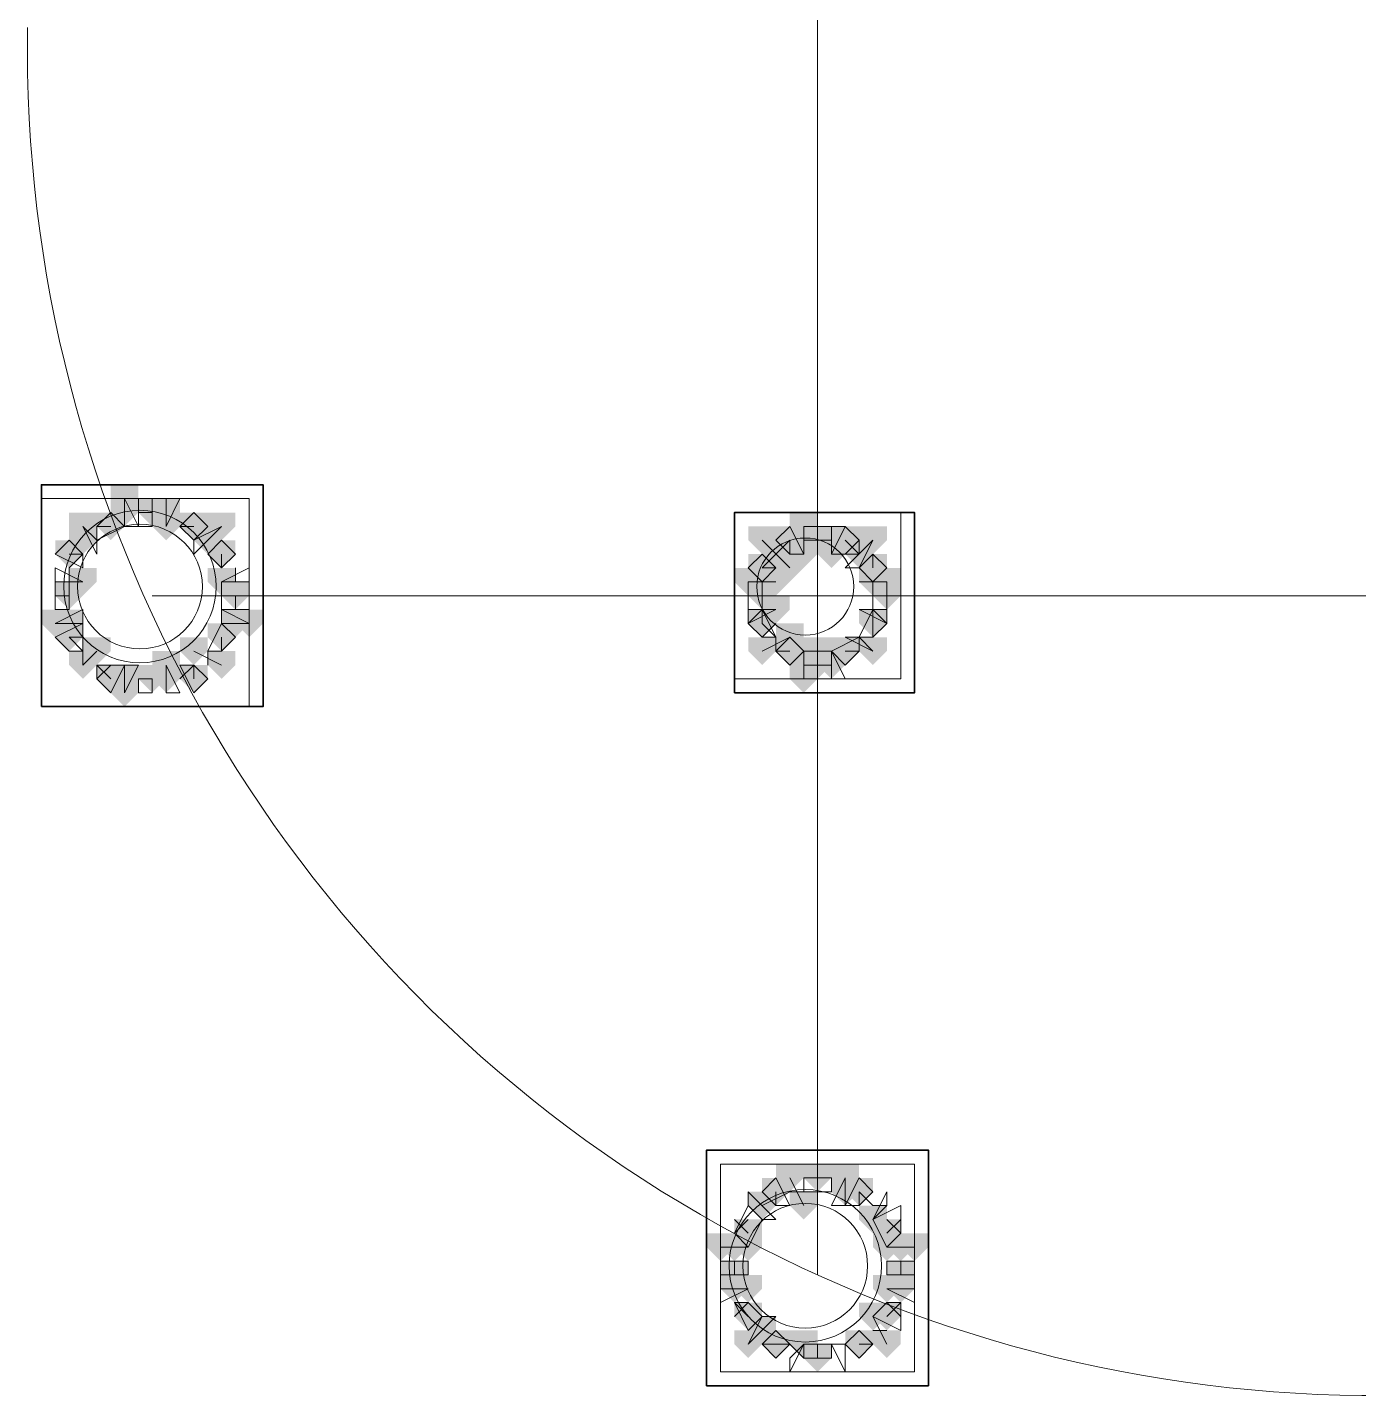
# Model space of a CAD drawing. Header units: millimetres. Extents: x 2315 to 4619, y 1334 to 1897.
# Drawn here: x 4040.04 to 4045.9, y 1548.68 to 1554.71 of the extents above; entities that cross this region are included whole.
import ezdxf

# ---------------------------------------------------------------- set-up
doc = ezdxf.new("R2010")
doc.units = ezdxf.units.MM
for name, color, linetype, true_color in [('PDF_10', 7, 'Continuous', 0x00b85c), ('PDF_AXIS', 7, 'Continuous', 0x00b85c), ('PDF_柱构件', 7, 'Continuous', 0x00b85c), ('PDF_转运站初步方案', 7, 'Continuous', 0x00b85c)]:
    doc.layers.add(name, color=color, linetype=linetype, true_color=true_color)
doc.layers.add('PDF_中心线层', color=1, linetype='Continuous')
doc.layers.add('PDF_粗实线层', color=7, linetype='Continuous')

msp = doc.modelspace()

# ---------------------------------------------------------------- hatches: boundary and pattern name
at = {"layer": 'PDF_10', "transparency": 33554559}
for points in [[(4040.5869, 1552.6298), (4040.5258, 1552.6298), (4040.5258, 1552.5687), (4040.5869, 1552.5076), (4040.648, 1552.5687), (4040.648, 1552.6298)], [(4040.5869, 1552.6298), (4040.5258, 1552.6298), (4040.5258, 1552.5687), (4040.5869, 1552.5076), (4040.648, 1552.5687), (4040.648, 1552.6298)], [(4040.5869, 1552.6298), (4040.5258, 1552.6298), (4040.5258, 1552.5687), (4040.5869, 1552.5076), (4040.648, 1552.5687), (4040.648, 1552.6298)], [(4040.4037, 1552.5687), (4040.3426, 1552.5687), (4040.3426, 1552.5076), (4040.4037, 1552.4466), (4040.4647, 1552.5076), (4040.4647, 1552.5687)], [(4040.4037, 1552.5687), (4040.3426, 1552.5687), (4040.3426, 1552.5076), (4040.4037, 1552.4466), (4040.4647, 1552.5076), (4040.4647, 1552.5687)], [(4040.7701, 1552.5687), (4040.7091, 1552.5687), (4040.7091, 1552.5076), (4040.7701, 1552.4466), (4040.8312, 1552.5076), (4040.8312, 1552.5687)], [(4040.7701, 1552.5687), (4040.7091, 1552.5687), (4040.7091, 1552.5076), (4040.7701, 1552.4466), (4040.8312, 1552.5076), (4040.8312, 1552.5687)], [(4040.7701, 1552.5687), (4040.7091, 1552.5687), (4040.7091, 1552.5076), (4040.7701, 1552.4466), (4040.8312, 1552.5076), (4040.8312, 1552.5687)], [(4043.3966, 1552.5076), (4043.3355, 1552.5076), (4043.3355, 1552.4466), (4043.3966, 1552.3855), (4043.4577, 1552.4466), (4043.4577, 1552.5076)], [(4043.3966, 1552.5076), (4043.3355, 1552.5076), (4043.3355, 1552.4466), (4043.3966, 1552.3855), (4043.4577, 1552.4466), (4043.4577, 1552.5076)], [(4043.5188, 1552.5076), (4043.4577, 1552.5076), (4043.4577, 1552.4466), (4043.5188, 1552.3855), (4043.5799, 1552.4466), (4043.5799, 1552.5076)], [(4043.5188, 1552.5076), (4043.4577, 1552.5076), (4043.4577, 1552.4466), (4043.5188, 1552.3855), (4043.5799, 1552.4466), (4043.5799, 1552.5076)], [(4043.641, 1552.5076), (4043.5799, 1552.5076), (4043.5799, 1552.4466), (4043.641, 1552.3855), (4043.702, 1552.4466), (4043.702, 1552.5076)], [(4043.641, 1552.5076), (4043.5799, 1552.5076), (4043.5799, 1552.4466), (4043.641, 1552.3855), (4043.702, 1552.4466), (4043.702, 1552.5076)], [(4040.2204, 1552.4466), (4040.1593, 1552.4466), (4040.1593, 1552.3855), (4040.2204, 1552.3244), (4040.2815, 1552.3855), (4040.2815, 1552.4466)], [(4040.2204, 1552.4466), (4040.1593, 1552.4466), (4040.1593, 1552.3855), (4040.2204, 1552.3244), (4040.2815, 1552.3855), (4040.2815, 1552.4466)], [(4040.8923, 1552.4466), (4040.8312, 1552.4466), (4040.8312, 1552.3855), (4040.8923, 1552.3244), (4040.9534, 1552.3855), (4040.9534, 1552.4466)], [(4040.8923, 1552.4466), (4040.8312, 1552.4466), (4040.8312, 1552.3855), (4040.8923, 1552.3244), (4040.9534, 1552.3855), (4040.9534, 1552.4466)], [(4040.8923, 1552.4466), (4040.8312, 1552.4466), (4040.8312, 1552.3855), (4040.8923, 1552.3244), (4040.9534, 1552.3855), (4040.9534, 1552.4466)], [(4043.2745, 1552.3855), (4043.2134, 1552.3855), (4043.2134, 1552.3244), (4043.2745, 1552.2633), (4043.3355, 1552.3244), (4043.3355, 1552.3855)], [(4043.2745, 1552.3855), (4043.2134, 1552.3855), (4043.2134, 1552.3244), (4043.2745, 1552.2633), (4043.3355, 1552.3244), (4043.3355, 1552.3855)], [(4043.7631, 1552.3855), (4043.702, 1552.3855), (4043.702, 1552.3244), (4043.7631, 1552.2633), (4043.8242, 1552.3244), (4043.8242, 1552.3855)], [(4043.7631, 1552.3855), (4043.702, 1552.3855), (4043.702, 1552.3244), (4043.7631, 1552.2633), (4043.8242, 1552.3244), (4043.8242, 1552.3855)], [(4043.7631, 1552.3855), (4043.702, 1552.3855), (4043.702, 1552.3244), (4043.7631, 1552.2633), (4043.8242, 1552.3244), (4043.8242, 1552.3855)], [(4040.2204, 1552.2633), (4040.1593, 1552.2633), (4040.1593, 1552.2022), (4040.2204, 1552.1412), (4040.2815, 1552.2022), (4040.2815, 1552.2633)], [(4040.2204, 1552.2633), (4040.1593, 1552.2633), (4040.1593, 1552.2022), (4040.2204, 1552.1412), (4040.2815, 1552.2022), (4040.2815, 1552.2633)], [(4040.9534, 1552.2633), (4040.8923, 1552.2633), (4040.8923, 1552.2022), (4040.9534, 1552.1412), (4041.0145, 1552.2022), (4041.0145, 1552.2633)], [(4040.9534, 1552.2633), (4040.8923, 1552.2633), (4040.8923, 1552.2022), (4040.9534, 1552.1412), (4041.0145, 1552.2022), (4041.0145, 1552.2633)], [(4043.2745, 1552.2633), (4043.2134, 1552.2633), (4043.2134, 1552.2022), (4043.2745, 1552.1412), (4043.3355, 1552.2022), (4043.3355, 1552.2633)], [(4043.2745, 1552.2633), (4043.2134, 1552.2633), (4043.2134, 1552.2022), (4043.2745, 1552.1412), (4043.3355, 1552.2022), (4043.3355, 1552.2633)], [(4043.8242, 1552.2633), (4043.7631, 1552.2633), (4043.7631, 1552.2022), (4043.8242, 1552.1412), (4043.8853, 1552.2022), (4043.8853, 1552.2633)], [(4043.8242, 1552.2633), (4043.7631, 1552.2633), (4043.7631, 1552.2022), (4043.8242, 1552.1412), (4043.8853, 1552.2022), (4043.8853, 1552.2633)], [(4043.2745, 1552.1412), (4043.2134, 1552.1412), (4043.2134, 1552.0801), (4043.2745, 1552.019), (4043.3355, 1552.0801), (4043.3355, 1552.1412)], [(4043.2745, 1552.1412), (4043.2134, 1552.1412), (4043.2134, 1552.0801), (4043.2745, 1552.019), (4043.3355, 1552.0801), (4043.3355, 1552.1412)], [(4043.7631, 1552.1412), (4043.702, 1552.1412), (4043.702, 1552.0801), (4043.7631, 1552.019), (4043.8242, 1552.0801), (4043.8242, 1552.1412)], [(4043.7631, 1552.1412), (4043.702, 1552.1412), (4043.702, 1552.0801), (4043.7631, 1552.019), (4043.8242, 1552.0801), (4043.8242, 1552.1412)], [(4040.2204, 1552.0801), (4040.1593, 1552.0801), (4040.1593, 1552.019), (4040.2204, 1551.9579), (4040.2815, 1552.019), (4040.2815, 1552.0801)], [(4040.2204, 1552.0801), (4040.1593, 1552.0801), (4040.1593, 1552.019), (4040.2204, 1551.9579), (4040.2815, 1552.019), (4040.2815, 1552.0801)], [(4040.8923, 1552.0801), (4040.8312, 1552.0801), (4040.8312, 1552.019), (4040.8923, 1551.9579), (4040.9534, 1552.019), (4040.9534, 1552.0801)], [(4040.8923, 1552.0801), (4040.8312, 1552.0801), (4040.8312, 1552.019), (4040.8923, 1551.9579), (4040.9534, 1552.019), (4040.9534, 1552.0801)], [(4040.8923, 1552.0801), (4040.8312, 1552.0801), (4040.8312, 1552.019), (4040.8923, 1551.9579), (4040.9534, 1552.019), (4040.9534, 1552.0801)], [(4043.3966, 1552.019), (4043.3355, 1552.019), (4043.3355, 1551.9579), (4043.3966, 1551.8968), (4043.4577, 1551.9579), (4043.4577, 1552.019)], [(4043.3966, 1552.019), (4043.3355, 1552.019), (4043.3355, 1551.9579), (4043.3966, 1551.8968), (4043.4577, 1551.9579), (4043.4577, 1552.019)], [(4043.3966, 1552.019), (4043.3355, 1552.019), (4043.3355, 1551.9579), (4043.3966, 1551.8968), (4043.4577, 1551.9579), (4043.4577, 1552.019)], [(4043.641, 1552.019), (4043.5799, 1552.019), (4043.5799, 1551.9579), (4043.641, 1551.8968), (4043.702, 1551.9579), (4043.702, 1552.019)], [(4043.641, 1552.019), (4043.5799, 1552.019), (4043.5799, 1551.9579), (4043.641, 1551.8968), (4043.702, 1551.9579), (4043.702, 1552.019)], [(4043.5188, 1551.9579), (4043.4577, 1551.9579), (4043.4577, 1551.8968), (4043.5188, 1551.8357), (4043.5799, 1551.8968), (4043.5799, 1551.9579)], [(4043.5188, 1551.9579), (4043.4577, 1551.9579), (4043.4577, 1551.8968), (4043.5188, 1551.8357), (4043.5799, 1551.8968), (4043.5799, 1551.9579)], [(4040.4037, 1551.8968), (4040.3426, 1551.8968), (4040.3426, 1551.8357), (4040.4037, 1551.7747), (4040.4647, 1551.8357), (4040.4647, 1551.8968)], [(4040.4037, 1551.8968), (4040.3426, 1551.8968), (4040.3426, 1551.8357), (4040.4037, 1551.7747), (4040.4647, 1551.8357), (4040.4647, 1551.8968)], [(4040.5869, 1551.8968), (4040.5258, 1551.8968), (4040.5258, 1551.8357), (4040.5869, 1551.7747), (4040.648, 1551.8357), (4040.648, 1551.8968)], [(4040.5869, 1551.8968), (4040.5258, 1551.8968), (4040.5258, 1551.8357), (4040.5869, 1551.7747), (4040.648, 1551.8357), (4040.648, 1551.8968)], [(4040.7701, 1551.8968), (4040.7091, 1551.8968), (4040.7091, 1551.8357), (4040.7701, 1551.7747), (4040.8312, 1551.8357), (4040.8312, 1551.8968)], [(4040.7701, 1551.8968), (4040.7091, 1551.8968), (4040.7091, 1551.8357), (4040.7701, 1551.7747), (4040.8312, 1551.8357), (4040.8312, 1551.8968)], [(4043.5188, 1549.6979), (4043.4577, 1549.6979), (4043.4577, 1549.6368), (4043.5188, 1549.5757), (4043.5799, 1549.6368), (4043.5799, 1549.6979)], [(4043.5188, 1549.6979), (4043.4577, 1549.6979), (4043.4577, 1549.6368), (4043.5188, 1549.5757), (4043.5799, 1549.6368), (4043.5799, 1549.6979)], [(4043.3355, 1549.6368), (4043.2745, 1549.6368), (4043.2745, 1549.5757), (4043.3355, 1549.5147), (4043.3966, 1549.5757), (4043.3966, 1549.6368)], [(4043.3355, 1549.6368), (4043.2745, 1549.6368), (4043.2745, 1549.5757), (4043.3355, 1549.5147), (4043.3966, 1549.5757), (4043.3966, 1549.6368)], [(4043.702, 1549.6368), (4043.641, 1549.6368), (4043.641, 1549.5757), (4043.702, 1549.5147), (4043.7631, 1549.5757), (4043.7631, 1549.6368)], [(4043.702, 1549.6368), (4043.641, 1549.6368), (4043.641, 1549.5757), (4043.702, 1549.5147), (4043.7631, 1549.5757), (4043.7631, 1549.6368)], [(4043.2134, 1549.4536), (4043.1523, 1549.4536), (4043.1523, 1549.3925), (4043.2134, 1549.3314), (4043.2745, 1549.3925), (4043.2745, 1549.4536)], [(4043.2134, 1549.4536), (4043.1523, 1549.4536), (4043.1523, 1549.3925), (4043.2134, 1549.3314), (4043.2745, 1549.3925), (4043.2745, 1549.4536)], [(4043.8242, 1549.4536), (4043.7631, 1549.4536), (4043.7631, 1549.3925), (4043.8242, 1549.3314), (4043.8853, 1549.3925), (4043.8853, 1549.4536)], [(4043.8242, 1549.4536), (4043.7631, 1549.4536), (4043.7631, 1549.3925), (4043.8242, 1549.3314), (4043.8853, 1549.3925), (4043.8853, 1549.4536)], [(4043.1523, 1549.2703), (4043.0912, 1549.2703), (4043.0912, 1549.2093), (4043.1523, 1549.1482), (4043.2134, 1549.2093), (4043.2134, 1549.2703)], [(4043.1523, 1549.2703), (4043.0912, 1549.2703), (4043.0912, 1549.2093), (4043.1523, 1549.1482), (4043.2134, 1549.2093), (4043.2134, 1549.2703)], [(4043.1523, 1549.2703), (4043.0912, 1549.2703), (4043.0912, 1549.2093), (4043.1523, 1549.1482), (4043.2134, 1549.2093), (4043.2134, 1549.2703)], [(4043.8853, 1549.2703), (4043.8242, 1549.2703), (4043.8242, 1549.2093), (4043.8853, 1549.1482), (4043.9464, 1549.2093), (4043.9464, 1549.2703)], [(4043.8853, 1549.2703), (4043.8242, 1549.2703), (4043.8242, 1549.2093), (4043.8853, 1549.1482), (4043.9464, 1549.2093), (4043.9464, 1549.2703)], [(4043.2134, 1549.0871), (4043.1523, 1549.0871), (4043.1523, 1549.026), (4043.2134, 1548.9649), (4043.2745, 1549.026), (4043.2745, 1549.0871)], [(4043.2134, 1549.0871), (4043.1523, 1549.0871), (4043.1523, 1549.026), (4043.2134, 1548.9649), (4043.2745, 1549.026), (4043.2745, 1549.0871)], [(4043.8242, 1549.0871), (4043.7631, 1549.0871), (4043.7631, 1549.026), (4043.8242, 1548.9649), (4043.8853, 1549.026), (4043.8853, 1549.0871)], [(4043.8242, 1549.0871), (4043.7631, 1549.0871), (4043.7631, 1549.026), (4043.8242, 1548.9649), (4043.8853, 1549.026), (4043.8853, 1549.0871)], [(4043.3355, 1548.9649), (4043.2745, 1548.9649), (4043.2745, 1548.9039), (4043.3355, 1548.8428), (4043.3966, 1548.9039), (4043.3966, 1548.9649)], [(4043.3355, 1548.9649), (4043.2745, 1548.9649), (4043.2745, 1548.9039), (4043.3355, 1548.8428), (4043.3966, 1548.9039), (4043.3966, 1548.9649)], [(4043.3355, 1548.9649), (4043.2745, 1548.9649), (4043.2745, 1548.9039), (4043.3355, 1548.8428), (4043.3966, 1548.9039), (4043.3966, 1548.9649)], [(4043.702, 1548.9649), (4043.641, 1548.9649), (4043.641, 1548.9039), (4043.702, 1548.8428), (4043.7631, 1548.9039), (4043.7631, 1548.9649)], [(4043.702, 1548.9649), (4043.641, 1548.9649), (4043.641, 1548.9039), (4043.702, 1548.8428), (4043.7631, 1548.9039), (4043.7631, 1548.9649)], [(4043.702, 1548.9649), (4043.641, 1548.9649), (4043.641, 1548.9039), (4043.702, 1548.8428), (4043.7631, 1548.9039), (4043.7631, 1548.9649)], [(4043.5188, 1548.9039), (4043.4577, 1548.9039), (4043.4577, 1548.8428), (4043.5188, 1548.7817), (4043.5799, 1548.8428), (4043.5799, 1548.9039)], [(4043.5188, 1548.9039), (4043.4577, 1548.9039), (4043.4577, 1548.8428), (4043.5188, 1548.7817), (4043.5799, 1548.8428), (4043.5799, 1548.9039)]]:
    msp.add_hatch(color=256, dxfattribs=at).paths.add_polyline_path(points)
at = {"layer": 'PDF_柱构件', "transparency": 33554559}
for points in [[(4040.4647, 1552.6909), (4040.4037, 1552.6909), (4040.4037, 1552.6298), (4040.4647, 1552.5687), (4040.5258, 1552.6298), (4040.5258, 1552.6909)], [(4040.4647, 1552.6298), (4040.4037, 1552.6298), (4040.4037, 1552.5687), (4040.4647, 1552.5076), (4040.5258, 1552.5687), (4040.5258, 1552.6298)], [(4040.648, 1552.6298), (4040.5869, 1552.6298), (4040.5869, 1552.5687), (4040.648, 1552.5076), (4040.7091, 1552.5687), (4040.7091, 1552.6298)], [(4040.2815, 1552.5687), (4040.2204, 1552.5687), (4040.2204, 1552.5076), (4040.2815, 1552.4466), (4040.3426, 1552.5076), (4040.3426, 1552.5687)], [(4040.648, 1552.5687), (4040.5869, 1552.5687), (4040.5869, 1552.5076), (4040.648, 1552.4466), (4040.7091, 1552.5076), (4040.7091, 1552.5687)], [(4040.8923, 1552.5687), (4040.8312, 1552.5687), (4040.8312, 1552.5076), (4040.8923, 1552.4466), (4040.9534, 1552.5076), (4040.9534, 1552.5687)], [(4043.4577, 1552.5687), (4043.3966, 1552.5687), (4043.3966, 1552.5076), (4043.4577, 1552.4466), (4043.5188, 1552.5076), (4043.5188, 1552.5687)], [(4040.2815, 1552.5076), (4040.2204, 1552.5076), (4040.2204, 1552.4466), (4040.2815, 1552.3855), (4040.3426, 1552.4466), (4040.3426, 1552.5076)], [(4040.8312, 1552.5076), (4040.7701, 1552.5076), (4040.7701, 1552.4466), (4040.8312, 1552.3855), (4040.8923, 1552.4466), (4040.8923, 1552.5076)], [(4043.2745, 1552.5076), (4043.2134, 1552.5076), (4043.2134, 1552.4466), (4043.2745, 1552.3855), (4043.3355, 1552.4466), (4043.3355, 1552.5076)], [(4043.4577, 1552.5076), (4043.3966, 1552.5076), (4043.3966, 1552.4466), (4043.4577, 1552.3855), (4043.5188, 1552.4466), (4043.5188, 1552.5076)], [(4043.5799, 1552.5076), (4043.5188, 1552.5076), (4043.5188, 1552.4466), (4043.5799, 1552.3855), (4043.641, 1552.4466), (4043.641, 1552.5076)], [(4043.7631, 1552.5076), (4043.702, 1552.5076), (4043.702, 1552.4466), (4043.7631, 1552.3855), (4043.8242, 1552.4466), (4043.8242, 1552.5076)], [(4043.3355, 1552.4466), (4043.2745, 1552.4466), (4043.2745, 1552.3855), (4043.3355, 1552.3244), (4043.3966, 1552.3855), (4043.3966, 1552.4466)], [(4043.4577, 1552.4466), (4043.3966, 1552.4466), (4043.3966, 1552.3855), (4043.4577, 1552.3244), (4043.5188, 1552.3855), (4043.5188, 1552.4466)], [(4043.5799, 1552.4466), (4043.5188, 1552.4466), (4043.5188, 1552.3855), (4043.5799, 1552.3244), (4043.641, 1552.3855), (4043.641, 1552.4466)], [(4043.702, 1552.4466), (4043.641, 1552.4466), (4043.641, 1552.3855), (4043.702, 1552.3244), (4043.7631, 1552.3855), (4043.7631, 1552.4466)], [(4043.3966, 1552.3855), (4043.3355, 1552.3855), (4043.3355, 1552.3244), (4043.3966, 1552.2633), (4043.4577, 1552.3244), (4043.4577, 1552.3855)], [(4040.2815, 1552.3244), (4040.2204, 1552.3244), (4040.2204, 1552.2633), (4040.2815, 1552.2022), (4040.3426, 1552.2633), (4040.3426, 1552.3244)], [(4040.8923, 1552.3244), (4040.8312, 1552.3244), (4040.8312, 1552.2633), (4040.8923, 1552.2022), (4040.9534, 1552.2633), (4040.9534, 1552.3244)], [(4043.2134, 1552.3244), (4043.1523, 1552.3244), (4043.1523, 1552.2633), (4043.2134, 1552.2022), (4043.2745, 1552.2633), (4043.2745, 1552.3244)], [(4043.2745, 1552.3244), (4043.2134, 1552.3244), (4043.2134, 1552.2633), (4043.2745, 1552.2022), (4043.3355, 1552.2633), (4043.3355, 1552.3244)], [(4043.3355, 1552.3244), (4043.2745, 1552.3244), (4043.2745, 1552.2633), (4043.3355, 1552.2022), (4043.3966, 1552.2633), (4043.3966, 1552.3244)], [(4043.7631, 1552.3244), (4043.702, 1552.3244), (4043.702, 1552.2633), (4043.7631, 1552.2022), (4043.8242, 1552.2633), (4043.8242, 1552.3244)], [(4043.8242, 1552.3244), (4043.7631, 1552.3244), (4043.7631, 1552.2633), (4043.8242, 1552.2022), (4043.8853, 1552.2633), (4043.8853, 1552.3244)], [(4043.3355, 1552.2022), (4043.2745, 1552.2022), (4043.2745, 1552.1412), (4043.3355, 1552.0801), (4043.3966, 1552.1412), (4043.3966, 1552.2022)], [(4040.1593, 1552.1412), (4040.0982, 1552.1412), (4040.0982, 1552.0801), (4040.1593, 1552.019), (4040.2204, 1552.0801), (4040.2204, 1552.1412)], [(4040.2204, 1552.1412), (4040.1593, 1552.1412), (4040.1593, 1552.0801), (4040.2204, 1552.019), (4040.2815, 1552.0801), (4040.2815, 1552.1412)], [(4040.9534, 1552.1412), (4040.8923, 1552.1412), (4040.8923, 1552.0801), (4040.9534, 1552.019), (4041.0145, 1552.0801), (4041.0145, 1552.1412)], [(4041.0145, 1552.1412), (4040.9534, 1552.1412), (4040.9534, 1552.0801), (4041.0145, 1552.019), (4041.0755, 1552.0801), (4041.0755, 1552.1412)], [(4043.3966, 1552.0801), (4043.3355, 1552.0801), (4043.3355, 1552.019), (4043.3966, 1551.9579), (4043.4577, 1552.019), (4043.4577, 1552.0801)], [(4040.3426, 1552.019), (4040.2815, 1552.019), (4040.2815, 1551.9579), (4040.3426, 1551.8968), (4040.4037, 1551.9579), (4040.4037, 1552.019)], [(4040.7701, 1552.019), (4040.7091, 1552.019), (4040.7091, 1551.9579), (4040.7701, 1551.8968), (4040.8312, 1551.9579), (4040.8312, 1552.019)], [(4043.2745, 1552.019), (4043.2134, 1552.019), (4043.2134, 1551.9579), (4043.2745, 1551.8968), (4043.3355, 1551.9579), (4043.3355, 1552.019)], [(4043.4577, 1552.019), (4043.3966, 1552.019), (4043.3966, 1551.9579), (4043.4577, 1551.8968), (4043.5188, 1551.9579), (4043.5188, 1552.019)], [(4043.5799, 1552.019), (4043.5188, 1552.019), (4043.5188, 1551.9579), (4043.5799, 1551.8968), (4043.641, 1551.9579), (4043.641, 1552.019)], [(4043.7631, 1552.019), (4043.702, 1552.019), (4043.702, 1551.9579), (4043.7631, 1551.8968), (4043.8242, 1551.9579), (4043.8242, 1552.019)], [(4040.2815, 1551.9579), (4040.2204, 1551.9579), (4040.2204, 1551.8968), (4040.2815, 1551.8357), (4040.3426, 1551.8968), (4040.3426, 1551.9579)], [(4040.648, 1551.9579), (4040.5869, 1551.9579), (4040.5869, 1551.8968), (4040.648, 1551.8357), (4040.7091, 1551.8968), (4040.7091, 1551.9579)], [(4040.8923, 1551.9579), (4040.8312, 1551.9579), (4040.8312, 1551.8968), (4040.8923, 1551.8357), (4040.9534, 1551.8968), (4040.9534, 1551.9579)], [(4043.4577, 1551.9579), (4043.3966, 1551.9579), (4043.3966, 1551.8968), (4043.4577, 1551.8357), (4043.5188, 1551.8968), (4043.5188, 1551.9579)], [(4043.5799, 1551.9579), (4043.5188, 1551.9579), (4043.5188, 1551.8968), (4043.5799, 1551.8357), (4043.641, 1551.8968), (4043.641, 1551.9579)], [(4040.4647, 1551.8968), (4040.4037, 1551.8968), (4040.4037, 1551.8357), (4040.4647, 1551.7747), (4040.5258, 1551.8357), (4040.5258, 1551.8968)], [(4040.648, 1551.8968), (4040.5869, 1551.8968), (4040.5869, 1551.8357), (4040.648, 1551.7747), (4040.7091, 1551.8357), (4040.7091, 1551.8968)], [(4043.4577, 1551.8968), (4043.3966, 1551.8968), (4043.3966, 1551.8357), (4043.4577, 1551.7747), (4043.5188, 1551.8357), (4043.5188, 1551.8968)], [(4040.4647, 1551.8357), (4040.4037, 1551.8357), (4040.4037, 1551.7747), (4040.4647, 1551.7136), (4040.5258, 1551.7747), (4040.5258, 1551.8357)], [(4043.3966, 1549.6979), (4043.3355, 1549.6979), (4043.3355, 1549.6368), (4043.3966, 1549.5757), (4043.4577, 1549.6368), (4043.4577, 1549.6979)], [(4043.641, 1549.6979), (4043.5799, 1549.6979), (4043.5799, 1549.6368), (4043.641, 1549.5757), (4043.702, 1549.6368), (4043.702, 1549.6979)], [(4043.641, 1549.6368), (4043.5799, 1549.6368), (4043.5799, 1549.5757), (4043.641, 1549.5147), (4043.702, 1549.5757), (4043.702, 1549.6368)], [(4043.2745, 1549.5757), (4043.2134, 1549.5757), (4043.2134, 1549.5147), (4043.2745, 1549.4536), (4043.3355, 1549.5147), (4043.3355, 1549.5757)], [(4043.4577, 1549.5757), (4043.3966, 1549.5757), (4043.3966, 1549.5147), (4043.4577, 1549.4536), (4043.5188, 1549.5147), (4043.5188, 1549.5757)], [(4043.7631, 1549.5147), (4043.702, 1549.5147), (4043.702, 1549.4536), (4043.7631, 1549.3925), (4043.8242, 1549.4536), (4043.8242, 1549.5147)], [(4043.0912, 1549.3925), (4043.0301, 1549.3925), (4043.0301, 1549.3314), (4043.0912, 1549.2703), (4043.1523, 1549.3314), (4043.1523, 1549.3925)], [(4043.1523, 1549.3925), (4043.0912, 1549.3925), (4043.0912, 1549.3314), (4043.1523, 1549.2703), (4043.2134, 1549.3314), (4043.2134, 1549.3925)], [(4043.2134, 1549.3925), (4043.1523, 1549.3925), (4043.1523, 1549.3314), (4043.2134, 1549.2703), (4043.2745, 1549.3314), (4043.2745, 1549.3925)], [(4043.8242, 1549.3925), (4043.7631, 1549.3925), (4043.7631, 1549.3314), (4043.8242, 1549.2703), (4043.8853, 1549.3314), (4043.8853, 1549.3925)], [(4043.8853, 1549.3925), (4043.8242, 1549.3925), (4043.8242, 1549.3314), (4043.8853, 1549.2703), (4043.9464, 1549.3314), (4043.9464, 1549.3925)], [(4043.9464, 1549.3925), (4043.8853, 1549.3925), (4043.8853, 1549.3314), (4043.9464, 1549.2703), (4044.0074, 1549.3314), (4044.0074, 1549.3925)], [(4043.1523, 1549.2093), (4043.0912, 1549.2093), (4043.0912, 1549.1482), (4043.1523, 1549.0871), (4043.2134, 1549.1482), (4043.2134, 1549.2093)], [(4043.2134, 1549.2093), (4043.1523, 1549.2093), (4043.1523, 1549.1482), (4043.2134, 1549.0871), (4043.2745, 1549.1482), (4043.2745, 1549.2093)], [(4043.8242, 1549.2093), (4043.7631, 1549.2093), (4043.7631, 1549.1482), (4043.8242, 1549.0871), (4043.8853, 1549.1482), (4043.8853, 1549.2093)], [(4043.8853, 1549.2093), (4043.8242, 1549.2093), (4043.8242, 1549.1482), (4043.8853, 1549.0871), (4043.9464, 1549.1482), (4043.9464, 1549.2093)], [(4043.7631, 1549.0871), (4043.702, 1549.0871), (4043.702, 1549.026), (4043.7631, 1548.9649), (4043.8242, 1549.026), (4043.8242, 1549.0871)], [(4043.2745, 1549.026), (4043.2134, 1549.026), (4043.2134, 1548.9649), (4043.2745, 1548.9039), (4043.3355, 1548.9649), (4043.3355, 1549.026)], [(4043.2134, 1548.9649), (4043.1523, 1548.9649), (4043.1523, 1548.9039), (4043.2134, 1548.8428), (4043.2745, 1548.9039), (4043.2745, 1548.9649)], [(4043.4577, 1548.9649), (4043.3966, 1548.9649), (4043.3966, 1548.9039), (4043.4577, 1548.8428), (4043.5188, 1548.9039), (4043.5188, 1548.9649)], [(4043.8242, 1548.9649), (4043.7631, 1548.9649), (4043.7631, 1548.9039), (4043.8242, 1548.8428), (4043.8853, 1548.9039), (4043.8853, 1548.9649)]]:
    msp.add_hatch(color=256, dxfattribs=at).paths.add_polyline_path(points)
at = {"layer": 'PDF_转运站初步方案', "transparency": 33554559}
for points in [[(4040.5869, 1552.6298), (4040.5258, 1552.6298), (4040.5258, 1552.5687), (4040.5869, 1552.5076), (4040.648, 1552.5687), (4040.648, 1552.6298)], [(4040.5869, 1552.6298), (4040.5258, 1552.6298), (4040.5258, 1552.5687), (4040.5869, 1552.5076), (4040.648, 1552.5687), (4040.648, 1552.6298)], [(4040.4037, 1552.5687), (4040.3426, 1552.5687), (4040.3426, 1552.5076), (4040.4037, 1552.4466), (4040.4647, 1552.5076), (4040.4647, 1552.5687)], [(4040.4037, 1552.5687), (4040.3426, 1552.5687), (4040.3426, 1552.5076), (4040.4037, 1552.4466), (4040.4647, 1552.5076), (4040.4647, 1552.5687)], [(4040.7701, 1552.5687), (4040.7091, 1552.5687), (4040.7091, 1552.5076), (4040.7701, 1552.4466), (4040.8312, 1552.5076), (4040.8312, 1552.5687)], [(4040.7701, 1552.5687), (4040.7091, 1552.5687), (4040.7091, 1552.5076), (4040.7701, 1552.4466), (4040.8312, 1552.5076), (4040.8312, 1552.5687)], [(4043.3966, 1552.5076), (4043.3355, 1552.5076), (4043.3355, 1552.4466), (4043.3966, 1552.3855), (4043.4577, 1552.4466), (4043.4577, 1552.5076)], [(4043.3966, 1552.5076), (4043.3355, 1552.5076), (4043.3355, 1552.4466), (4043.3966, 1552.3855), (4043.4577, 1552.4466), (4043.4577, 1552.5076)], [(4043.5188, 1552.5076), (4043.4577, 1552.5076), (4043.4577, 1552.4466), (4043.5188, 1552.3855), (4043.5799, 1552.4466), (4043.5799, 1552.5076)], [(4043.5188, 1552.5076), (4043.4577, 1552.5076), (4043.4577, 1552.4466), (4043.5188, 1552.3855), (4043.5799, 1552.4466), (4043.5799, 1552.5076)], [(4043.641, 1552.5076), (4043.5799, 1552.5076), (4043.5799, 1552.4466), (4043.641, 1552.3855), (4043.702, 1552.4466), (4043.702, 1552.5076)], [(4043.641, 1552.5076), (4043.5799, 1552.5076), (4043.5799, 1552.4466), (4043.641, 1552.3855), (4043.702, 1552.4466), (4043.702, 1552.5076)], [(4040.2204, 1552.4466), (4040.1593, 1552.4466), (4040.1593, 1552.3855), (4040.2204, 1552.3244), (4040.2815, 1552.3855), (4040.2815, 1552.4466)], [(4040.2204, 1552.4466), (4040.1593, 1552.4466), (4040.1593, 1552.3855), (4040.2204, 1552.3244), (4040.2815, 1552.3855), (4040.2815, 1552.4466)], [(4040.8923, 1552.4466), (4040.8312, 1552.4466), (4040.8312, 1552.3855), (4040.8923, 1552.3244), (4040.9534, 1552.3855), (4040.9534, 1552.4466)], [(4040.8923, 1552.4466), (4040.8312, 1552.4466), (4040.8312, 1552.3855), (4040.8923, 1552.3244), (4040.9534, 1552.3855), (4040.9534, 1552.4466)], [(4043.2745, 1552.3855), (4043.2134, 1552.3855), (4043.2134, 1552.3244), (4043.2745, 1552.2633), (4043.3355, 1552.3244), (4043.3355, 1552.3855)], [(4043.2745, 1552.3855), (4043.2134, 1552.3855), (4043.2134, 1552.3244), (4043.2745, 1552.2633), (4043.3355, 1552.3244), (4043.3355, 1552.3855)], [(4043.7631, 1552.3855), (4043.702, 1552.3855), (4043.702, 1552.3244), (4043.7631, 1552.2633), (4043.8242, 1552.3244), (4043.8242, 1552.3855)], [(4043.7631, 1552.3855), (4043.702, 1552.3855), (4043.702, 1552.3244), (4043.7631, 1552.2633), (4043.8242, 1552.3244), (4043.8242, 1552.3855)], [(4040.2204, 1552.2633), (4040.1593, 1552.2633), (4040.1593, 1552.2022), (4040.2204, 1552.1412), (4040.2815, 1552.2022), (4040.2815, 1552.2633)], [(4040.2204, 1552.2633), (4040.1593, 1552.2633), (4040.1593, 1552.2022), (4040.2204, 1552.1412), (4040.2815, 1552.2022), (4040.2815, 1552.2633)], [(4040.9534, 1552.2633), (4040.8923, 1552.2633), (4040.8923, 1552.2022), (4040.9534, 1552.1412), (4041.0145, 1552.2022), (4041.0145, 1552.2633)], [(4040.9534, 1552.2633), (4040.8923, 1552.2633), (4040.8923, 1552.2022), (4040.9534, 1552.1412), (4041.0145, 1552.2022), (4041.0145, 1552.2633)], [(4043.2745, 1552.2633), (4043.2134, 1552.2633), (4043.2134, 1552.2022), (4043.2745, 1552.1412), (4043.3355, 1552.2022), (4043.3355, 1552.2633)], [(4043.2745, 1552.2633), (4043.2134, 1552.2633), (4043.2134, 1552.2022), (4043.2745, 1552.1412), (4043.3355, 1552.2022), (4043.3355, 1552.2633)], [(4043.8242, 1552.2633), (4043.7631, 1552.2633), (4043.7631, 1552.2022), (4043.8242, 1552.1412), (4043.8853, 1552.2022), (4043.8853, 1552.2633)], [(4043.8242, 1552.2633), (4043.7631, 1552.2633), (4043.7631, 1552.2022), (4043.8242, 1552.1412), (4043.8853, 1552.2022), (4043.8853, 1552.2633)], [(4043.2745, 1552.1412), (4043.2134, 1552.1412), (4043.2134, 1552.0801), (4043.2745, 1552.019), (4043.3355, 1552.0801), (4043.3355, 1552.1412)], [(4043.2745, 1552.1412), (4043.2134, 1552.1412), (4043.2134, 1552.0801), (4043.2745, 1552.019), (4043.3355, 1552.0801), (4043.3355, 1552.1412)], [(4043.7631, 1552.1412), (4043.702, 1552.1412), (4043.702, 1552.0801), (4043.7631, 1552.019), (4043.8242, 1552.0801), (4043.8242, 1552.1412)], [(4043.7631, 1552.1412), (4043.702, 1552.1412), (4043.702, 1552.0801), (4043.7631, 1552.019), (4043.8242, 1552.0801), (4043.8242, 1552.1412)], [(4040.2204, 1552.0801), (4040.1593, 1552.0801), (4040.1593, 1552.019), (4040.2204, 1551.9579), (4040.2815, 1552.019), (4040.2815, 1552.0801)], [(4040.2204, 1552.0801), (4040.1593, 1552.0801), (4040.1593, 1552.019), (4040.2204, 1551.9579), (4040.2815, 1552.019), (4040.2815, 1552.0801)], [(4040.8923, 1552.0801), (4040.8312, 1552.0801), (4040.8312, 1552.019), (4040.8923, 1551.9579), (4040.9534, 1552.019), (4040.9534, 1552.0801)], [(4040.8923, 1552.0801), (4040.8312, 1552.0801), (4040.8312, 1552.019), (4040.8923, 1551.9579), (4040.9534, 1552.019), (4040.9534, 1552.0801)], [(4043.3966, 1552.019), (4043.3355, 1552.019), (4043.3355, 1551.9579), (4043.3966, 1551.8968), (4043.4577, 1551.9579), (4043.4577, 1552.019)], [(4043.3966, 1552.019), (4043.3355, 1552.019), (4043.3355, 1551.9579), (4043.3966, 1551.8968), (4043.4577, 1551.9579), (4043.4577, 1552.019)], [(4043.641, 1552.019), (4043.5799, 1552.019), (4043.5799, 1551.9579), (4043.641, 1551.8968), (4043.702, 1551.9579), (4043.702, 1552.019)], [(4043.641, 1552.019), (4043.5799, 1552.019), (4043.5799, 1551.9579), (4043.641, 1551.8968), (4043.702, 1551.9579), (4043.702, 1552.019)], [(4043.5188, 1551.9579), (4043.4577, 1551.9579), (4043.4577, 1551.8968), (4043.5188, 1551.8357), (4043.5799, 1551.8968), (4043.5799, 1551.9579)], [(4043.5188, 1551.9579), (4043.4577, 1551.9579), (4043.4577, 1551.8968), (4043.5188, 1551.8357), (4043.5799, 1551.8968), (4043.5799, 1551.9579)], [(4040.4037, 1551.8968), (4040.3426, 1551.8968), (4040.3426, 1551.8357), (4040.4037, 1551.7747), (4040.4647, 1551.8357), (4040.4647, 1551.8968)], [(4040.4037, 1551.8968), (4040.3426, 1551.8968), (4040.3426, 1551.8357), (4040.4037, 1551.7747), (4040.4647, 1551.8357), (4040.4647, 1551.8968)], [(4040.5869, 1551.8968), (4040.5258, 1551.8968), (4040.5258, 1551.8357), (4040.5869, 1551.7747), (4040.648, 1551.8357), (4040.648, 1551.8968)], [(4040.5869, 1551.8968), (4040.5258, 1551.8968), (4040.5258, 1551.8357), (4040.5869, 1551.7747), (4040.648, 1551.8357), (4040.648, 1551.8968)], [(4040.7701, 1551.8968), (4040.7091, 1551.8968), (4040.7091, 1551.8357), (4040.7701, 1551.7747), (4040.8312, 1551.8357), (4040.8312, 1551.8968)], [(4040.7701, 1551.8968), (4040.7091, 1551.8968), (4040.7091, 1551.8357), (4040.7701, 1551.7747), (4040.8312, 1551.8357), (4040.8312, 1551.8968)], [(4043.5188, 1549.6979), (4043.4577, 1549.6979), (4043.4577, 1549.6368), (4043.5188, 1549.5757), (4043.5799, 1549.6368), (4043.5799, 1549.6979)], [(4043.5188, 1549.6979), (4043.4577, 1549.6979), (4043.4577, 1549.6368), (4043.5188, 1549.5757), (4043.5799, 1549.6368), (4043.5799, 1549.6979)], [(4043.3355, 1549.6368), (4043.2745, 1549.6368), (4043.2745, 1549.5757), (4043.3355, 1549.5147), (4043.3966, 1549.5757), (4043.3966, 1549.6368)], [(4043.3355, 1549.6368), (4043.2745, 1549.6368), (4043.2745, 1549.5757), (4043.3355, 1549.5147), (4043.3966, 1549.5757), (4043.3966, 1549.6368)], [(4043.702, 1549.6368), (4043.641, 1549.6368), (4043.641, 1549.5757), (4043.702, 1549.5147), (4043.7631, 1549.5757), (4043.7631, 1549.6368)], [(4043.702, 1549.6368), (4043.641, 1549.6368), (4043.641, 1549.5757), (4043.702, 1549.5147), (4043.7631, 1549.5757), (4043.7631, 1549.6368)], [(4043.2134, 1549.4536), (4043.1523, 1549.4536), (4043.1523, 1549.3925), (4043.2134, 1549.3314), (4043.2745, 1549.3925), (4043.2745, 1549.4536)], [(4043.2134, 1549.4536), (4043.1523, 1549.4536), (4043.1523, 1549.3925), (4043.2134, 1549.3314), (4043.2745, 1549.3925), (4043.2745, 1549.4536)], [(4043.8242, 1549.4536), (4043.7631, 1549.4536), (4043.7631, 1549.3925), (4043.8242, 1549.3314), (4043.8853, 1549.3925), (4043.8853, 1549.4536)], [(4043.8242, 1549.4536), (4043.7631, 1549.4536), (4043.7631, 1549.3925), (4043.8242, 1549.3314), (4043.8853, 1549.3925), (4043.8853, 1549.4536)], [(4043.1523, 1549.2703), (4043.0912, 1549.2703), (4043.0912, 1549.2093), (4043.1523, 1549.1482), (4043.2134, 1549.2093), (4043.2134, 1549.2703)], [(4043.1523, 1549.2703), (4043.0912, 1549.2703), (4043.0912, 1549.2093), (4043.1523, 1549.1482), (4043.2134, 1549.2093), (4043.2134, 1549.2703)], [(4043.8853, 1549.2703), (4043.8242, 1549.2703), (4043.8242, 1549.2093), (4043.8853, 1549.1482), (4043.9464, 1549.2093), (4043.9464, 1549.2703)], [(4043.8853, 1549.2703), (4043.8242, 1549.2703), (4043.8242, 1549.2093), (4043.8853, 1549.1482), (4043.9464, 1549.2093), (4043.9464, 1549.2703)], [(4043.2134, 1549.0871), (4043.1523, 1549.0871), (4043.1523, 1549.026), (4043.2134, 1548.9649), (4043.2745, 1549.026), (4043.2745, 1549.0871)], [(4043.2134, 1549.0871), (4043.1523, 1549.0871), (4043.1523, 1549.026), (4043.2134, 1548.9649), (4043.2745, 1549.026), (4043.2745, 1549.0871)], [(4043.8242, 1549.0871), (4043.7631, 1549.0871), (4043.7631, 1549.026), (4043.8242, 1548.9649), (4043.8853, 1549.026), (4043.8853, 1549.0871)], [(4043.8242, 1549.0871), (4043.7631, 1549.0871), (4043.7631, 1549.026), (4043.8242, 1548.9649), (4043.8853, 1549.026), (4043.8853, 1549.0871)], [(4043.3355, 1548.9649), (4043.2745, 1548.9649), (4043.2745, 1548.9039), (4043.3355, 1548.8428), (4043.3966, 1548.9039), (4043.3966, 1548.9649)], [(4043.3355, 1548.9649), (4043.2745, 1548.9649), (4043.2745, 1548.9039), (4043.3355, 1548.8428), (4043.3966, 1548.9039), (4043.3966, 1548.9649)], [(4043.702, 1548.9649), (4043.641, 1548.9649), (4043.641, 1548.9039), (4043.702, 1548.8428), (4043.7631, 1548.9039), (4043.7631, 1548.9649)], [(4043.702, 1548.9649), (4043.641, 1548.9649), (4043.641, 1548.9039), (4043.702, 1548.8428), (4043.7631, 1548.9039), (4043.7631, 1548.9649)], [(4043.5188, 1548.9039), (4043.4577, 1548.9039), (4043.4577, 1548.8428), (4043.5188, 1548.7817), (4043.5799, 1548.8428), (4043.5799, 1548.9039)], [(4043.5188, 1548.9039), (4043.4577, 1548.9039), (4043.4577, 1548.8428), (4043.5188, 1548.7817), (4043.5799, 1548.8428), (4043.5799, 1548.9039)]]:
    msp.add_hatch(color=256, dxfattribs=at).paths.add_polyline_path(points)

# ---------------------------------------------------------------- linework, layer by layer
at = {"layer": 'PDF_10', "lineweight": 18}
for points in [[(4040.5869, 1552.5687), (4040.5258, 1552.5687)], [(4040.3426, 1552.5076), (4040.4037, 1552.5076), (4040.3426, 1552.5076)], [(4040.7701, 1552.5076), (4040.7091, 1552.5076)], [(4043.5188, 1552.4466), (4043.5188, 1552.5076)], [(4043.3966, 1552.3855), (4043.3966, 1552.4466), (4043.3355, 1552.3855), (4043.2745, 1552.3244), (4043.3355, 1552.3244)], [(4043.5799, 1552.4466), (4043.4577, 1552.4466)], [(4043.702, 1552.3855), (4043.641, 1552.4466)], [(4043.641, 1552.3855), (4043.702, 1552.4466)], [(4040.2204, 1552.3855), (4040.2815, 1552.3855), (4040.2204, 1552.3244)], [(4040.8923, 1552.3244), (4040.8923, 1552.3855)], [(4043.7631, 1552.3244), (4043.7631, 1552.3855)], [(4040.1593, 1552.2022), (4040.2204, 1552.2022), (4040.2204, 1552.1412)], [(4040.9534, 1552.1412), (4040.9534, 1552.2022), (4040.8923, 1552.2022)], [(4043.2134, 1552.2022), (4043.2745, 1552.2022), (4043.2745, 1552.1412)], [(4043.8242, 1552.1412), (4043.8242, 1552.2022), (4043.7631, 1552.2022)], [(4043.2745, 1552.0801), (4043.3355, 1552.019)], [(4043.3355, 1552.0801), (4043.2745, 1552.019)], [(4043.7631, 1552.019), (4043.7631, 1552.0801), (4043.7631, 1552.019)], [(4040.2815, 1552.019), (4040.2204, 1552.019), (4040.2815, 1551.9579)], [(4040.8923, 1551.9579), (4040.8923, 1552.019)], [(4043.3355, 1551.9579), (4043.3966, 1551.9579)], [(4043.5188, 1551.9579), (4043.5188, 1551.8968)], [(4043.702, 1551.9579), (4043.641, 1551.9579), (4043.702, 1551.9579)], [(4040.3426, 1551.8968), (4040.4037, 1551.8357)], [(4040.4037, 1551.8968), (4040.3426, 1551.8357)], [(4040.7091, 1551.8357), (4040.7701, 1551.8968), (4040.7701, 1551.8357)], [(4043.4577, 1551.8968), (4043.5799, 1551.8968)], [(4040.5258, 1551.8357), (4040.5869, 1551.8357), (4040.5869, 1551.7747)], [(4043.4577, 1549.6368), (4043.5799, 1549.6368)], [(4043.5188, 1549.5757), (4043.5188, 1549.6368)], [(4043.2745, 1549.5147), (4043.3966, 1549.5757)], [(4043.3355, 1549.5147), (4043.3355, 1549.5757)], [(4043.702, 1549.5147), (4043.702, 1549.5757), (4043.7631, 1549.5147)], [(4043.1523, 1549.3925), (4043.2134, 1549.4536)], [(4043.2134, 1549.3925), (4043.1523, 1549.4536)], [(4043.8242, 1549.4536), (4043.8853, 1549.3925)], [(4043.8242, 1549.3925), (4043.8853, 1549.4536)], [(4043.1523, 1549.2093), (4043.1523, 1549.2703)], [(4043.8853, 1549.2703), (4043.8853, 1549.2093), (4043.9464, 1549.2093)], [(4043.2134, 1549.026), (4043.1523, 1549.0871)], [(4043.2134, 1549.0871), (4043.1523, 1549.026)], [(4043.8853, 1549.0871), (4043.8242, 1549.026)], [(4043.8242, 1549.0871), (4043.8853, 1549.026)], [(4043.3966, 1548.9039), (4043.2745, 1548.9039)], [(4043.5188, 1548.9039), (4043.5188, 1548.8428)], [(4043.7631, 1548.9039), (4043.702, 1548.9039)], [(4043.5799, 1548.8428), (4043.4577, 1548.8428)]]:
    msp.add_lwpolyline(points, dxfattribs=at)
at = {"layer": 'PDF_AXIS', "lineweight": 18}
for points in [[(4040.0982, 1551.7136), (4040.0982, 1552.6298), (4041.0145, 1552.6298), (4041.0145, 1551.7136)], [(4043.1523, 1551.8357), (4043.1523, 1552.5687), (4043.8853, 1552.5687), (4043.8853, 1551.8357)], [(4043.9464, 1548.7817), (4043.9464, 1549.6979), (4043.0912, 1549.6979), (4043.0912, 1548.7817)]]:
    msp.add_lwpolyline(points, close=True, dxfattribs=at)
at = {"layer": 'PDF_中心线层', "color": 112, "lineweight": 18, "true_color": 0x00b85c}
for points in [[(4043.5188, 1549.2093), (4043.5188, 1560.1428)], [(4051.4593, 1552.2022), (4040.5869, 1552.2022)]]:
    msp.add_lwpolyline(points, dxfattribs=at)
msp.add_arc((4045.9755, 1554.6164), 5.939, 179.12977, 300.79454, dxfattribs=at)
at = {"layer": 'PDF_柱构件', "lineweight": 18}
for points in [[(4040.4647, 1552.6298), (4040.5258, 1552.5076), (4040.4647, 1552.5076)], [(4040.5869, 1552.5076), (4040.5258, 1552.5076), (4040.5258, 1552.6298), (4040.5869, 1552.6298)], [(4040.7091, 1552.6298), (4040.648, 1552.5076), (4040.648, 1552.6298)], [(4040.4647, 1552.5076), (4040.3426, 1552.4466), (4040.3426, 1552.5076), (4040.4037, 1552.5687)], [(4040.7701, 1552.4466), (4040.7091, 1552.5076), (4040.7701, 1552.5687), (4040.8312, 1552.5076)], [(4040.2815, 1552.5076), (4040.3426, 1552.4466), (4040.3426, 1552.3855)], [(4040.8923, 1552.5076), (4040.7701, 1552.3855), (4040.7701, 1552.4466)], [(4043.4577, 1552.3855), (4043.3966, 1552.3855), (4043.3355, 1552.4466), (4043.3966, 1552.5076)], [(4043.4577, 1552.5076), (4043.4577, 1552.3855)], [(4043.5799, 1552.4466), (4043.4577, 1552.4466), (4043.4577, 1552.5076), (4043.5799, 1552.5076)], [(4043.641, 1552.5076), (4043.5799, 1552.3855), (4043.5799, 1552.5076)], [(4043.702, 1552.3855), (4043.5799, 1552.3855), (4043.641, 1552.5076), (4043.702, 1552.4466)], [(4040.2815, 1552.3855), (4040.2815, 1552.3244), (4040.1593, 1552.3855), (4040.2204, 1552.4466)], [(4040.8923, 1552.3244), (4040.8312, 1552.3855), (4040.8923, 1552.4466), (4040.9534, 1552.3855)], [(4043.2745, 1552.4466), (4043.3966, 1552.3244)], [(4043.7631, 1552.4466), (4043.702, 1552.3244), (4043.641, 1552.3244)], [(4043.3355, 1552.3244), (4043.2745, 1552.2633), (4043.2134, 1552.3244), (4043.2745, 1552.3855)], [(4043.7631, 1552.2633), (4043.702, 1552.3244), (4043.7631, 1552.3855), (4043.8242, 1552.3244)], [(4040.1593, 1552.3244), (4040.2815, 1552.2633), (4040.1593, 1552.2633)], [(4041.0145, 1552.2633), (4040.8923, 1552.2633), (4041.0145, 1552.3244)], [(4040.2204, 1552.2633), (4040.2204, 1552.1412), (4040.1593, 1552.1412), (4040.1593, 1552.2633)], [(4040.8923, 1552.1412), (4040.8923, 1552.2633), (4041.0145, 1552.2633), (4041.0145, 1552.1412)], [(4043.2134, 1552.2633), (4043.3355, 1552.2633)], [(4043.2745, 1552.2633), (4043.2745, 1552.1412), (4043.2134, 1552.1412), (4043.2134, 1552.2633)], [(4043.8242, 1552.2633), (4043.7631, 1552.2633), (4043.702, 1552.2633)], [(4043.7631, 1552.1412), (4043.7631, 1552.2633), (4043.8242, 1552.2633), (4043.8242, 1552.1412)], [(4040.1593, 1552.0801), (4040.2815, 1552.1412), (4040.2815, 1552.0801)], [(4041.0145, 1552.0801), (4040.8923, 1552.0801), (4040.8923, 1552.1412)], [(4043.2134, 1552.1412), (4043.3355, 1552.1412), (4043.2134, 1552.0801)], [(4043.2745, 1552.1412), (4043.3355, 1552.019), (4043.2745, 1552.019), (4043.2134, 1552.0801)], [(4043.8242, 1552.0801), (4043.702, 1552.1412), (4043.7631, 1552.1412), (4043.8242, 1552.1412)], [(4043.702, 1552.019), (4043.7631, 1552.1412), (4043.8242, 1552.0801), (4043.7631, 1552.019)], [(4040.2815, 1552.0801), (4040.2815, 1551.9579), (4040.2204, 1551.9579), (4040.1593, 1552.019)], [(4040.8312, 1551.9579), (4040.8923, 1552.0801), (4040.9534, 1552.019), (4040.8923, 1551.9579)], [(4043.2745, 1551.9579), (4043.3966, 1552.019)], [(4043.3966, 1552.019), (4043.4577, 1551.9579), (4043.3966, 1551.8968), (4043.3355, 1551.9579)], [(4043.5799, 1551.9579), (4043.702, 1552.019), (4043.702, 1551.9579), (4043.641, 1551.8968)], [(4043.7631, 1551.9579), (4043.641, 1552.019), (4043.702, 1552.019)], [(4040.2815, 1551.8968), (4040.3426, 1551.9579)], [(4040.8923, 1551.8968), (4040.7701, 1551.9579)], [(4043.4577, 1551.8357), (4043.4577, 1551.9579)], [(4043.4577, 1551.9579), (4043.5799, 1551.9579), (4043.5799, 1551.8968), (4043.4577, 1551.8968)], [(4043.5799, 1551.8357), (4043.5799, 1551.9579), (4043.641, 1551.8357)], [(4040.3426, 1551.8968), (4040.4647, 1551.8968), (4040.4037, 1551.7747), (4040.3426, 1551.8357)], [(4040.4647, 1551.7747), (4040.4647, 1551.8968), (4040.5258, 1551.8968)], [(4040.648, 1551.7747), (4040.648, 1551.8968), (4040.7091, 1551.7747)], [(4040.7091, 1551.8968), (4040.7701, 1551.8968), (4040.8312, 1551.8357), (4040.7701, 1551.7747)], [(4040.5258, 1551.8357), (4040.5869, 1551.8357), (4040.5869, 1551.7747), (4040.5258, 1551.7747)], [(4043.3355, 1549.5147), (4043.3966, 1549.5147), (4043.3355, 1549.6368), (4043.2745, 1549.5757)], [(4043.3966, 1549.6368), (4043.4577, 1549.5147)], [(4043.4577, 1549.5757), (4043.5799, 1549.5757), (4043.5799, 1549.6368), (4043.4577, 1549.6368)], [(4043.641, 1549.6368), (4043.5799, 1549.5147), (4043.641, 1549.5147)], [(4043.641, 1549.5147), (4043.702, 1549.5147), (4043.7631, 1549.5757), (4043.702, 1549.6368)], [(4043.2134, 1549.5147), (4043.2745, 1549.4536), (4043.3355, 1549.4536), (4043.2134, 1549.5757)], [(4043.8242, 1549.5757), (4043.7631, 1549.4536), (4043.8242, 1549.5147)], [(4043.2134, 1549.3314), (4043.2745, 1549.4536), (4043.2134, 1549.5147), (4043.1523, 1549.3925)], [(4043.7631, 1549.4536), (4043.8242, 1549.3314), (4043.8853, 1549.3925), (4043.8853, 1549.5147)], [(4043.0912, 1549.3314), (4043.2134, 1549.3314)], [(4043.9464, 1549.3314), (4043.8242, 1549.3314)], [(4043.2134, 1549.2093), (4043.2134, 1549.2703), (4043.0912, 1549.2703), (4043.0912, 1549.2093)], [(4043.8242, 1549.2703), (4043.8242, 1549.2093), (4043.9464, 1549.2093), (4043.9464, 1549.2703)], [(4043.0912, 1549.0871), (4043.2134, 1549.1482), (4043.0912, 1549.1482)], [(4043.9464, 1549.1482), (4043.8242, 1549.1482), (4043.9464, 1549.0871)], [(4043.2745, 1549.026), (4043.2134, 1549.0871), (4043.1523, 1549.0871), (4043.2134, 1548.9649)], [(4043.8242, 1549.0871), (4043.7631, 1549.026), (4043.8853, 1548.9649), (4043.8853, 1549.0871)], [(4043.2134, 1548.9039), (4043.3355, 1549.026), (4043.2745, 1549.026)], [(4043.8242, 1548.9039), (4043.7631, 1549.026)], [(4043.3966, 1548.9039), (4043.3355, 1548.9649), (4043.2745, 1548.9039), (4043.3355, 1548.8428)], [(4043.702, 1548.9649), (4043.641, 1548.9039), (4043.702, 1548.8428), (4043.7631, 1548.9039)], [(4043.3966, 1548.7817), (4043.4577, 1548.9039), (4043.3966, 1548.8428)], [(4043.5799, 1548.9039), (4043.4577, 1548.9039), (4043.4577, 1548.8428), (4043.5799, 1548.8428)]]:
    msp.add_lwpolyline(points, close=True, dxfattribs=at)
for points in [[(4040.2204, 1552.3244), (4040.2204, 1552.2633)], [(4040.9534, 1552.2633), (4040.9534, 1552.3244)], [(4043.2745, 1552.1412), (4043.2745, 1552.0801)], [(4043.7631, 1552.0801), (4043.7631, 1552.1412)], [(4043.3355, 1552.019), (4043.3355, 1551.9579)], [(4043.702, 1551.9579), (4043.702, 1552.019)], [(4040.2815, 1551.9579), (4040.2815, 1551.8968)], [(4040.8312, 1551.8968), (4040.8312, 1551.9579)], [(4043.3966, 1549.5757), (4043.4577, 1549.5757)], [(4043.7631, 1549.5147), (4043.8242, 1549.5147)], [(4043.8242, 1548.9649), (4043.7631, 1548.9649)], [(4043.4577, 1548.8428), (4043.3966, 1548.9039)], [(4043.641, 1548.8428), (4043.641, 1548.9039), (4043.5799, 1548.9039), (4043.641, 1548.7817), (4043.641, 1548.8428), (4043.641, 1548.9039)]]:
    msp.add_lwpolyline(points, dxfattribs=at)
at = {"layer": 'PDF_粗实线层', "color": 112, "lineweight": 35, "true_color": 0x00b85c}
for points in [[(4040.0982, 1551.7136), (4040.0982, 1552.6909), (4041.0755, 1552.6909), (4041.0755, 1551.7136)], [(4043.1523, 1551.7747), (4043.9464, 1551.7747), (4043.9464, 1552.5687), (4043.1523, 1552.5687)], [(4044.0074, 1548.7206), (4044.0074, 1549.759), (4043.0301, 1549.759), (4043.0301, 1548.7206)]]:
    msp.add_lwpolyline(points, close=True, dxfattribs=at)
at = {"layer": 'PDF_转运站初步方案', "lineweight": 18}
for centre, radius in [((4040.5327, 1552.2426), 0.3359), ((4040.5327, 1552.2426), 0.2749), ((4043.4647, 1552.2426), 0.2138), ((4043.4647, 1552.2426), 0.2138), ((4043.4647, 1549.2495), 0.3359), ((4043.4647, 1549.2495), 0.2749)]:
    msp.add_circle(centre, radius, dxfattribs=at)

doc.saveas('drawing.dxf')
